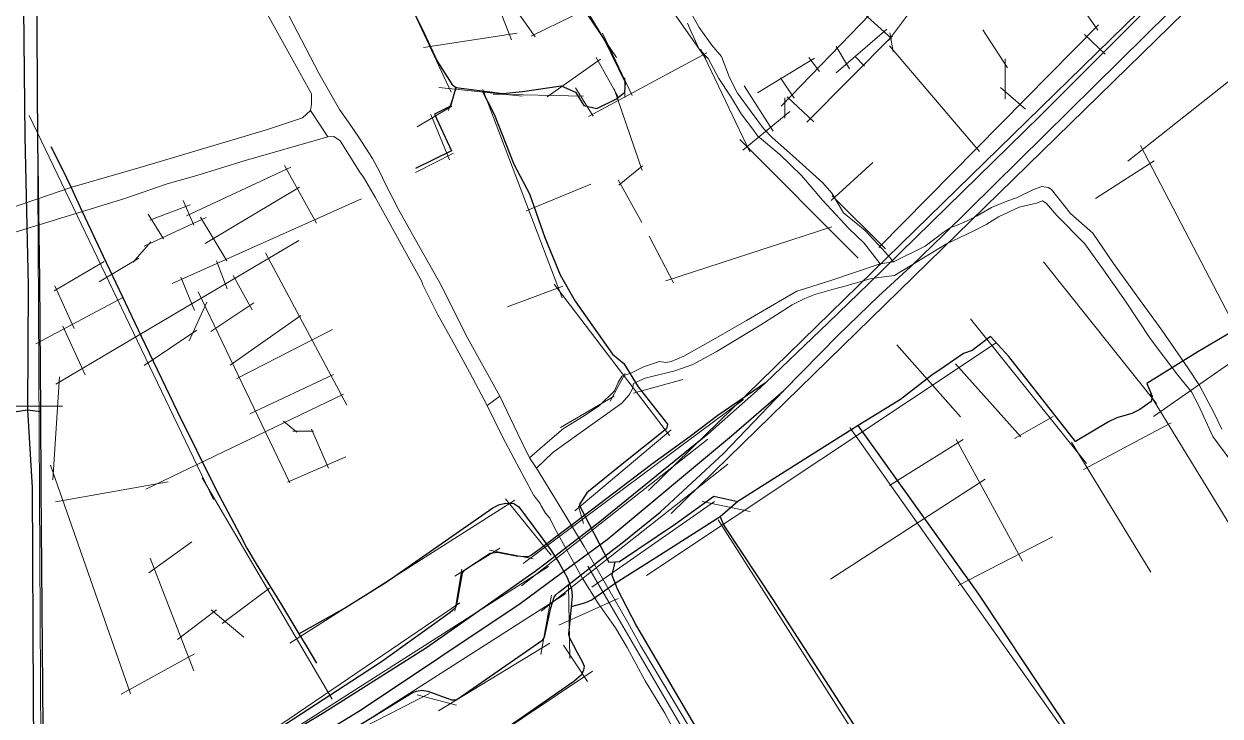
# Model space of a CAD drawing. Header units: inches. Extents: x 13527023 to 13535216, y 3639368 to 3645755.
# Drawn here: x 13529937 to 13531425, y 3641102 to 3641963 of the extents above; entities that cross this region are included whole.
import ezdxf

# ---------------------------------------------------------------- set-up
doc = ezdxf.new("R2010")
doc.units = ezdxf.units.IN
doc.header["$MEASUREMENT"] = 0
doc.layers.add('0a', color=144, linetype='Continuous', lineweight=30, true_color=0x007b96)
doc.layers.add('1a', color=144, linetype='Continuous', lineweight=30, true_color=0x007b96)
doc.layers.add('水网', color=141, linetype='Continuous', lineweight=9)
doc.layers.add('路网', color=2, linetype='Continuous', lineweight=9)

msp = doc.modelspace()

# ---------------------------------------------------------------- linework, layer by layer
at = {"layer": '0a'}
for p, q in [((13529938.1, 3641823.3), (13529942.5, 3641637.8)), ((13529957, 3641644.5), (13529954.5, 3641817.3))]:
    msp.add_line(p, q, dxfattribs=at)
for points in [[(13529932.5, 3642331.9), (13529936, 3642023.1), (13529938.1, 3641823.3)], [(13529954.5, 3641817.3), (13529953.3, 3642023.7), (13529954.1, 3642177.4), (13529953.2, 3642338.2)], [(13531441.8, 3642087.2), (13531411.2, 3642059.6), (13531201, 3641848.7), (13531026.8, 3641678.3)], [(13531040.3, 3641661.2), (13531080.8, 3641700.9), (13531456, 3642071.6)], [(13530411.1, 3642000.1), (13530431.8, 3641959), (13530451.1, 3641916.9), (13530469.3, 3641888.3), (13530474.5, 3641884.2), (13530506.9, 3641879.9), (13530509.8, 3641879.5), (13530532.7, 3641876.9), (13530557.1, 3641879), (13530605.5, 3641886.2), (13530623.2, 3641878.4), (13530633.6, 3641861.8), (13530649.7, 3641858.2), (13530674.1, 3641870.1), (13530684.5, 3641878.4), (13530685.5, 3641890.4), (13530660.1, 3641942.4), (13530636.2, 3641981.4)], [(13530474.5, 3641884.2), (13530467.5, 3641860.8), (13530447.8, 3641850.9), (13530469, 3641805.3), (13530424.1, 3641783.2)], [(13530506.9, 3641879.9), (13530521.8, 3641850.9), (13530546.3, 3641788.7), (13530566, 3641751.7), (13530584.9, 3641697.3), (13530604.2, 3641650.8), (13530622.7, 3641618.1), (13530669.2, 3641552.3), (13530683.4, 3641540.5), (13530701.1, 3641511.7), (13530737.7, 3641465.2), (13530736.2, 3641459.3), (13530681, 3641415.2), (13530637.3, 3641379.7), (13530627.8, 3641364.8), (13530664.5, 3641293.1), (13530671.9, 3641293.5), (13530677.8, 3641293.9)], [(13529970.6, 3641810.6), (13529986.4, 3641779.5), (13529990.6, 3641770.8), (13529995.3, 3641760.5)], [(13530009.5, 3641729.7), (13530035.7, 3641674), (13530083.1, 3641574.7), (13530128.2, 3641480.6), (13530175.7, 3641384.2), (13530205.8, 3641327.7)], [(13529962.1, 3640962.3), (13529961.9, 3640988.3), (13529958.6, 3641385.7), (13529958, 3641481), (13529957, 3641644.5)], [(13529942.5, 3641637.8), (13529941.6, 3641483.1), (13529947.2, 3641386.3), (13529948.8, 3641123.2), (13529949.8, 3640955.7)], [(13530988.1, 3641640.3), (13530937.2, 3641591), (13530859.6, 3641516.4), (13530848.1, 3641506), (13530787.8, 3641452.8), (13530653.4, 3641343.5)], [(13530662.5, 3641321.3), (13530817.2, 3641450.5), (13530881.8, 3641506.6), (13530949.9, 3641575.9), (13530999.8, 3641624.2)], [(13531439.2, 3641580.2), (13531397.1, 3641555.2), (13531333.7, 3641515.7), (13531340.5, 3641500.1), (13531338.9, 3641493.3), (13531324.9, 3641483.5), (13531315, 3641478.3), (13531296.3, 3641473.1), (13531285.9, 3641467.9), (13531244.8, 3641443.4), (13531162.2, 3641549.5), (13531139.3, 3641574.4), (13531116.4, 3641556.8), (13531105.5, 3641553.1), (13531081.6, 3641536.5), (13531066.5, 3641526.1), (13531027.5, 3641495.9), (13530974.7, 3641463.6), (13530887.2, 3641408.1), (13530825.2, 3641368.7), (13530802.9, 3641349.9), (13530732.2, 3641304.6), (13530672.5, 3641266.6), (13530643.9, 3641246.4), (13530635.5, 3641242.8), (13530617.6, 3641237.8)], [(13530859.6, 3641516.4), (13530800.3, 3641475.9), (13530765.7, 3641449.9), (13530717.6, 3641415), (13530643, 3641357.9)], [(13530669.2, 3641308), (13530679.1, 3641315.8), (13530728.6, 3641355.5), (13530807.2, 3641428.7), (13530881.8, 3641506.6)], [(13529264.7, 3641086.3), (13529333.1, 3641106.5), (13529383.3, 3641123.2), (13529421.3, 3641140.9), (13529452.4, 3641159.4), (13529478.1, 3641179.1), (13529514.6, 3641212.8), (13529550.3, 3641259.1), (13529597.5, 3641329), (13529620.2, 3641357.1), (13529638.9, 3641375.8), (13529663.8, 3641395.9), (13529681.3, 3641408.1), (13529708, 3641426.3), (13529751.1, 3641446.3), (13529815, 3641463.6), (13529868, 3641472.3), (13529941.6, 3641483.1), (13529958, 3641481)], [(13531331.8, 3640842.6), (13531307.9, 3640882.5), (13531302.8, 3640905), (13531300.8, 3640923.9), (13531300.4, 3640936.9), (13531302.4, 3640955.4), (13531296.5, 3640969.2), (13531268, 3641020.9), (13531245.8, 3641070.7), (13531124.6, 3641253.4), (13530974.7, 3641463.6)], [(13530677.8, 3641293.9), (13530747.6, 3641341.1), (13530795.3, 3641375.4), (13530825.2, 3641368.7)], [(13530279.2, 3641204.1), (13530335.7, 3641236.1), (13530387.7, 3641268.3), (13530520.2, 3641360.9), (13530528.6, 3641365.1), (13530536.4, 3641366.9), (13530546.5, 3641366.3), (13530552.5, 3641362.1), (13530591.9, 3641308.9), (13530602.9, 3641291.9), (13530612.8, 3641274.3), (13530618.2, 3641260), (13530618.8, 3641251), (13530617.6, 3641237.8), (13530614.6, 3641203.8), (13530615.2, 3641199.7), (13530624.8, 3641181.7), (13530631.3, 3641169.8), (13530633.7, 3641163.8), (13530633.1, 3641159), (13530630.7, 3641153.1), (13530621.2, 3641144.7), (13530497.6, 3641058.7)], [(13530802.9, 3641349.9), (13530807.4, 3641338.9), (13530868.5, 3641246.7), (13530938.2, 3641138.7), (13530972.1, 3641086.3), (13530979.2, 3641083.2), (13530986.3, 3641074.5), (13530989.9, 3641061.1), (13531043.4, 3640967.7)], [(13530214.5, 3641310.7), (13530225.9, 3641291.3), (13530257.5, 3641240.3), (13530279.2, 3641204.1), (13530287.7, 3641190.1), (13530300.8, 3641167.4)], [(13530560.6, 3641299.7), (13530549.2, 3641300.9), (13530530.4, 3641304.5), (13530525.9, 3641305.1), (13530520.6, 3641304.5), (13530517, 3641303.9), (13530484.4, 3641282.4), (13530482, 3641280), (13530475.2, 3641240.3)], [(13530581, 3641311.2), (13530568.6, 3641301.8), (13530564.2, 3641299.7), (13530560.6, 3641299.7)], [(13530588.3, 3641293.4), (13530572.8, 3641281.5), (13530437.8, 3641186.5), (13530310, 3641105.9), (13530211.5, 3641046.2), (13530158.2, 3641015.4), (13530151.7, 3641011.7)], [(13530671.9, 3641293.5), (13530668.4, 3641276.9), (13530672.5, 3641266.6), (13530675.1, 3641260), (13530699.1, 3641213.5), (13530775.2, 3641083.1), (13530838, 3640967.5), (13530844.1, 3640956.2), (13530911.1, 3640828.2), (13530979.6, 3640699.3), (13530985.5, 3640695.8), (13531017.5, 3640711.6), (13531026.5, 3640712.3), (13531033, 3640706.1), (13531036.2, 3640701.6)], [(13530160.5, 3640991), (13530168.7, 3640995.6), (13530190.7, 3641008.1), (13530355.7, 3641108.9), (13530554.1, 3641241.8), (13530597.5, 3641273.7)], [(13530596.7, 3641249.5), (13530598.5, 3641252.8), (13530602.3, 3641255.8), (13530605.9, 3641258.5)], [(13530439.3, 3641132.8), (13530468.9, 3641122), (13530472.2, 3641121.7), (13530475.5, 3641122.3), (13530582.6, 3641196.4), (13530584.7, 3641199.9), (13530592.5, 3641236.4), (13530596.7, 3641249.5)], [(13530475.2, 3641240.3), (13530473.4, 3641236.1), (13530470.4, 3641233.4), (13530467.1, 3641230.4), (13530381.7, 3641169.2), (13530299.8, 3641115.5), (13530198.7, 3641049.5), (13530158.2, 3641015.4)], [(13530168.7, 3640995.6), (13530238.4, 3641025), (13530325, 3641072.5), (13530415.7, 3641128), (13530421.4, 3641131.3), (13530425.3, 3641132.8), (13530432.2, 3641134), (13530439.3, 3641132.8)]]:
    msp.add_lwpolyline(points, dxfattribs=at)
at = {"layer": '1a'}
for p, q in [((13529995.3, 3641760.5), (13530009.5, 3641729.7)), ((13531026.8, 3641678.3), (13530988.1, 3641640.3)), ((13530999.8, 3641624.2), (13531040.3, 3641661.2)), ((13530643, 3641357.9), (13530581, 3641311.2)), ((13530653.4, 3641343.5), (13530588.3, 3641293.4)), ((13530205.8, 3641327.7), (13530214.5, 3641310.7)), ((13530597.5, 3641273.7), (13530662.5, 3641321.3)), ((13530605.9, 3641258.5), (13530669.2, 3641308))]:
    msp.add_line(p, q, dxfattribs=at)
at = {"layer": '水网'}
for points in [[(13530757.9, 3641992.8), (13530776.9, 3641959), (13530792.5, 3641937), (13530804.7, 3641922.7), (13530814.8, 3641896.7), (13530824.8, 3641877.3), (13530841.5, 3641853.9), (13530857.1, 3641833.1), (13530868.3, 3641821.5), (13530892.8, 3641799.4), (13530930.7, 3641765.7), (13530941.9, 3641752.7), (13530956.4, 3641728.1), (13530983.2, 3641706), (13531008.8, 3641678.8), (13531018.8, 3641667.1), (13531002.1, 3641664.5), (13530982, 3641690.4), (13530963.1, 3641708.6), (13530930.7, 3641743.6), (13530904, 3641774.8), (13530877.2, 3641800.7), (13530849.3, 3641824), (13530844.9, 3641830.5), (13530829.2, 3641851.3), (13530815.9, 3641873.3), (13530801.4, 3641895.4), (13530788, 3641920.1), (13530776.8, 3641931.7), (13530765.7, 3641956.4), (13530762.4, 3641964.2)], [(13530261.4, 3641984), (13530303.8, 3641902.2), (13530329.5, 3641856.8), (13530340.6, 3641841.2), (13530354, 3641821.7), (13530370.7, 3641795.8), (13530379.6, 3641778.9), (13530386.3, 3641764.6), (13530403, 3641732.2), (13530424.2, 3641694.5), (13530456.5, 3641637.4), (13530486.6, 3641576.4), (13530529, 3641499.8), (13530513.4, 3641488.1), (13530491.1, 3641529.6), (13530473.2, 3641563.4), (13530471, 3641567.3), (13530452.1, 3641601), (13530433.1, 3641638.7), (13530432, 3641642.5), (13530374, 3641747.7), (13530359.5, 3641772.4), (13530355.1, 3641778.8), (13530330.5, 3641817.8), (13530322.7, 3641823), (13530314.9, 3641822.9), (13530293.7, 3641855.4), (13530294.9, 3641863.2), (13530294.9, 3641876.2), (13530235.8, 3641982.6)], [(13529603, 3641625.2), (13529996.9, 3641759.9), (13530082.9, 3641784.8), (13530240.2, 3641831.9), (13530283.7, 3641846.3), (13530293.7, 3641855.4), (13530314.9, 3641822.9), (13530211.2, 3641792.8), (13530152, 3641774.5), (13530115.2, 3641764.1), (13530062.8, 3641745.8), (13529614.1, 3641608.3)], [(13531437.1, 3641421.1), (13531415.9, 3641449.6), (13531398.1, 3641488.6), (13531389.2, 3641505.4), (13531372.4, 3641526.2), (13531337.9, 3641571.6), (13531307.8, 3641617), (13531279.9, 3641657.3), (13531256.5, 3641689.7), (13531221.9, 3641724.7), (13531208.5, 3641740.3), (13531204.1, 3641742.9), (13531196.3, 3641740.3), (13531175.1, 3641735), (13531149.4, 3641723.3), (13531134.9, 3641714.1), (13531117, 3641705), (13531084.7, 3641689.4), (13531036.7, 3641660.7), (13531019.9, 3641650.2), (13530991, 3641646.3), (13530959.7, 3641637.1), (13530944.1, 3641633.2), (13530920.7, 3641626.6), (13530908.4, 3641621.4), (13530892.7, 3641613.6), (13530853.7, 3641588.8), (13530797.9, 3641554.9), (13530768.9, 3641539.3), (13530746.6, 3641531.4), (13530709.7, 3641522.3), (13530703.1, 3641519.6), (13530695.2, 3641515.7), (13530694.1, 3641509.2), (13530689.7, 3641501.4), (13530680.7, 3641491), (13530627.2, 3641453.2), (13530594.8, 3641429.8), (13530574.7, 3641410.2), (13530565.8, 3641423.2), (13530588.1, 3641442.7), (13530608.2, 3641459.7), (13530633.9, 3641475.3), (13530652.8, 3641488.4), (13530671.8, 3641506.6), (13530676.3, 3641517), (13530680.7, 3641524.8), (13530691.9, 3641528.7), (13530707.5, 3641536.5), (13530727.6, 3641543.1), (13530735.4, 3641541.8), (13530742.1, 3641543.1), (13530757.7, 3641549.6), (13530794.6, 3641570.5), (13530835.8, 3641594), (13530880.5, 3641620.1), (13530898.3, 3641630.5), (13530910.6, 3641634.4), (13530939.6, 3641643.6), (13531002.1, 3641664.5), (13531018.8, 3641667.1), (13531057.9, 3641686.7), (13531080.2, 3641703.6), (13531090.3, 3641710.2), (13531094.7, 3641711.5), (13531110.4, 3641718), (13531122.6, 3641724.5), (13531140.5, 3641734.9), (13531159.4, 3641742.8), (13531171.7, 3641746.7), (13531192.9, 3641757.2), (13531203, 3641761.1), (13531210.8, 3641759.8), (13531215.2, 3641757.2), (13531238.7, 3641727.4), (13531266.5, 3641702.7), (13531292.2, 3641665.1), (13531321.2, 3641624.9), (13531352.4, 3641582), (13531384.7, 3641535.3), (13531399.2, 3641513.3), (13531417.1, 3641479.5), (13531427.1, 3641458.7)], [(13530750.8, 3641074), (13530734.1, 3641105.2), (13530709.6, 3641145.4), (13530687.3, 3641186.9), (13530672.8, 3641211.6), (13530651.6, 3641241.5), (13530631.6, 3641273.9), (13530597, 3641336.2), (13530591.4, 3641347.9), (13530585.9, 3641354.4), (13530580.3, 3641363.5), (13530579.2, 3641366.1), (13530571.3, 3641376.4), (13530559.1, 3641398.5), (13530546.8, 3641421.9), (13530532.3, 3641449.1), (13530513.4, 3641488.1), (13530529, 3641499.8), (13530551.3, 3641453.1), (13530565.8, 3641423.2), (13530574.7, 3641410.2), (13530601.5, 3641366.1), (13530633.8, 3641312.9), (13530658.3, 3641270.1), (13530688.4, 3641218.1), (13530704, 3641189.6), (13530769.8, 3641079.3)]]:
    msp.add_lwpolyline(points, dxfattribs=at)
at = {"layer": '路网'}
for p, q in [((13529950.1, 3642588.7), (13529960, 3640766.5)), ((13531040.7, 3642286.6), (13531272.9, 3641955.7)), ((13530713.9, 3641382.5), (13531626.4, 3642274.5)), ((13530741.9, 3641353.9), (13531654.3, 3642245.8)), ((13530572.5, 3642071.8), (13530674.1, 3641921.7)), ((13530500.7, 3642051.9), (13530543.7, 3641943.4)), ((13530691.6, 3642053.9), (13530785.1, 3641920.4)), ((13530397, 3642031.1), (13530468.5, 3641878.4)), ((13531310, 3641792.4), (13531611.3, 3642031.1)), ((13530540.8, 3641993.5), (13530572.8, 3641947.2)), ((13530959.4, 3641996.5), (13531016.3, 3641945.3)), ((13530568, 3641948.2), (13530620.5, 3641973.8)), ((13530879.1, 3641860.8), (13530989.6, 3641975.6)), ((13531012.5, 3641942.7), (13531043.6, 3641984.2)), ((13530947.4, 3641902.5), (13531010.2, 3641956.8)), ((13531000.4, 3641685), (13531273.4, 3641962.3)), ((13531129.6, 3641955.8), (13531160.6, 3641908.6)), ((13530434.1, 3641934), (13530550.7, 3641951.7)), ((13530656.9, 3641951.9), (13530693.4, 3641874.1)), ((13530911, 3641841), (13531017.5, 3641948.5)), ((13531014.1, 3641952.3), (13531018, 3641928.9)), ((13531256.2, 3641950.2), (13531281.9, 3641925.5)), ((13530639.1, 3641848), (13530786.6, 3641927.2)), ((13530778.9, 3641931.8), (13530839.9, 3641804.1)), ((13530947.4, 3641935.3), (13530964.1, 3641907.5)), ((13531013.6, 3641936.2), (13531125.4, 3641804.3)), ((13530587.7, 3641872.4), (13530654.3, 3641919.6)), ((13530648.7, 3641921.4), (13530676.6, 3641871.6)), ((13530849.4, 3641877.7), (13530920.2, 3641920.7)), ((13530913.5, 3641921.7), (13530926.7, 3641904)), ((13530970.6, 3641923.3), (13530982.6, 3641910.9)), ((13531157.4, 3641919.7), (13531157.4, 3641869.5)), ((13530684.4, 3641871.9), (13530684.4, 3641896.4)), ((13530878.2, 3641896.3), (13530894.9, 3641870.8)), ((13530453.1, 3641884.3), (13530557.1, 3641873.4)), ((13530465.3, 3641855.4), (13530475, 3641884.4)), ((13530508, 3641881.7), (13530606.7, 3641622.5)), ((13530623, 3641883.9), (13530644.9, 3641848.4)), ((13530671.4, 3641882.5), (13530706, 3641781)), ((13530833.1, 3641886.1), (13530869.1, 3641830)), ((13531151.8, 3641884.1), (13531182.7, 3641857.2)), ((13530520.9, 3641875.9), (13530633.2, 3641873.2)), ((13530883.6, 3641846.1), (13530883.6, 3641871.4)), ((13530886.3, 3641872.4), (13530919.4, 3641841.6)), ((13530426.1, 3641835.2), (13530469.4, 3641861.1)), ((13530889.8, 3641854.4), (13530831.4, 3641806)), ((13529943.8, 3641849.4), (13530172.9, 3641371.2)), ((13530443.2, 3641850.4), (13530466.6, 3641794)), ((13530827.6, 3641819.3), (13530974.7, 3641671.9)), ((13531325.8, 3641812), (13531559.2, 3641363.5)), ((13530424.3, 3641778.5), (13530471.5, 3641802.5)), ((13531342.9, 3641792.9), (13531270, 3641745.8)), ((13530139.4, 3641724.6), (13530269.1, 3641785)), ((13530261.2, 3641787.1), (13530300.8, 3641715.2)), ((13530677.1, 3641762.5), (13530706.3, 3641786.6)), ((13530941, 3641743.5), (13530992.8, 3641790.7)), ((13530561.9, 3641730.5), (13530642.2, 3641763.7)), ((13530676.1, 3641769.4), (13530705.8, 3641716.2)), ((13530162.7, 3641689.8), (13530279.9, 3641760.2)), ((13530942.3, 3641749.2), (13531008.7, 3641683.5)), ((13530093.9, 3641719), (13530143.7, 3641737.9)), ((13530121.3, 3641640.2), (13530356.8, 3641745.5)), ((13530135.1, 3641743.5), (13530148.5, 3641712.8)), ((13530086.5, 3641686.6), (13530163.9, 3641722.4)), ((13530091.8, 3641726.4), (13530110.6, 3641695.8)), ((13530156.9, 3641722.9), (13530189.5, 3641668.5)), ((13530735.3, 3641643.5), (13530942, 3641710.9)), ((13529976.7, 3641515), (13530279.2, 3641693.9)), ((13530072.9, 3641666.7), (13530095, 3641692.1)), ((13530714.6, 3641699.1), (13530744.8, 3641640.8)), ((13530237.5, 3641678.5), (13530338.7, 3641488.9)), ((13529974.6, 3641631.2), (13530036.8, 3641667.7)), ((13530030.7, 3641642.3), (13530079.9, 3641671.9)), ((13530176.8, 3641668.5), (13530190, 3641633.6)), ((13531205.3, 3641667.3), (13531345.6, 3641490.6)), ((13530132.3, 3641648.1), (13530149.2, 3641606.5)), ((13530197.3, 3641650.3), (13530221.1, 3641607.5)), ((13529975.5, 3641637.4), (13529999.5, 3641584)), ((13530153.9, 3641630), (13530268, 3641392.2)), ((13530538.5, 3641611), (13530607.4, 3641636.8)), ((13530596.4, 3641639.4), (13530740, 3641450.8)), ((13529951.8, 3641564.9), (13530060.9, 3641623.3)), ((13530142.8, 3641568.9), (13530164.6, 3641616.8)), ((13530169.7, 3641580.6), (13530223.2, 3641616)), ((13530193.8, 3641538.4), (13530281.5, 3641600.3)), ((13529985.4, 3641586.9), (13530013.2, 3641526.4)), ((13530201.9, 3641521.8), (13530320.8, 3641583)), ((13531114.5, 3641596), (13531258.8, 3641416.1)), ((13530086.8, 3641538.1), (13530152, 3641582)), ((13531342.1, 3641474.8), (13531476.2, 3641568.7)), ((13530711.4, 3641276.7), (13531146.5, 3641566.4)), ((13531022.7, 3641563.8), (13531102.1, 3641474.3)), ((13531095.8, 3641540.1), (13531176.9, 3641449.4)), ((13529981.4, 3641524), (13529973.1, 3641395.8)), ((13530217.9, 3641477.9), (13530322.1, 3641526.8)), ((13530666.4, 3641493.7), (13530685.1, 3641528.2)), ((13530695.3, 3641503.7), (13530756.5, 3641520.8)), ((13530088.6, 3641384.1), (13530334.7, 3641502.6)), ((13530558.1, 3641291.7), (13530832.1, 3641495.7)), ((13530604.6, 3641461), (13530671.4, 3641499.8)), ((13531505.5, 3641227), (13531337.4, 3641502.6)), ((13529927.4, 3641487.6), (13529985, 3641487.6)), ((13530260, 3641468.7), (13530276.6, 3641454.9)), ((13531169.1, 3641447.3), (13531217.2, 3641474.6)), ((13531254.9, 3641408.8), (13531364, 3641466.7)), ((13530271.6, 3641456.5), (13530297.3, 3641456.5)), ((13530294.7, 3641458.7), (13530316.1, 3641410.2)), ((13530622.2, 3641357.1), (13530742.3, 3641457.9)), ((13530964.5, 3641460.9), (13531284.6, 3641007.2)), ((13530555.9, 3641263.8), (13530787.9, 3641446.5)), ((13531013.8, 3641388.6), (13531105.3, 3641445.9)), ((13531096.7, 3641445.9), (13531178.9, 3641294.5)), ((13531240.2, 3641442.6), (13531338.7, 3641280.8)), ((13530264.8, 3641392.7), (13530337.4, 3641424.5)), ((13529970.3, 3641414.2), (13530069.5, 3641129.3)), ((13530580.6, 3641232.4), (13530812.6, 3641415.1)), ((13529976.5, 3641368.3), (13530116.7, 3641393.4)), ((13530158.7, 3641398.2), (13530320.4, 3641122.8)), ((13530940.3, 3641272), (13531132.8, 3641396.4)), ((13530268, 3641192.3), (13530547.8, 3641370.6)), ((13530536, 3641371.9), (13530593, 3641302.1)), ((13530626.9, 3641362.8), (13530633, 3641341.6)), ((13530643.6, 3641262.1), (13530796, 3641368.7)), ((13530780.5, 3641368.7), (13530840.3, 3641356.4)), ((13530800.6, 3641345.8), (13531004.5, 3641025.5)), ((13530092.3, 3641280), (13530145.8, 3641318.5)), ((13531099.1, 3641264.3), (13531216.5, 3641324.9)), ((13530473, 3641275.9), (13530529.1, 3641310.8)), ((13530516.2, 3641308.2), (13530570.6, 3641297.6)), ((13530094.1, 3641298.3), (13530148.5, 3641157.8)), ((13530168.2, 3641018.9), (13530589.5, 3641287.9)), ((13530638.4, 3641288.4), (13530940.3, 3640770.2)), ((13530481.8, 3641284.4), (13530473.2, 3641232.4)), ((13530183.5, 3641217.1), (13530242.4, 3641261)), ((13530614.4, 3641264.6), (13530616.2, 3641173.3)), ((13530146.7, 3641016.5), (13530479.3, 3641242.6)), ((13530189.7, 3640985.2), (13530611.1, 3641254.2)), ((13530580.2, 3641178.2), (13530593.4, 3641252.2)), ((13530602.5, 3641214.7), (13530676.1, 3641248.1)), ((13530128.2, 3641196.9), (13530176.8, 3641233.8)), ((13530170.1, 3641233.8), (13530210.7, 3641199.8)), ((13530452.7, 3641108), (13530591.2, 3641192.3)), ((13530608.3, 3641189.9), (13530638.1, 3641144.7)), ((13530058, 3641129.1), (13530149.1, 3641179.1)), ((13530391.9, 3640988.9), (13530644.3, 3641157.4)), ((13530279.3, 3641046.8), (13530441.4, 3641129.7)), ((13530426, 3641128.3), (13530475, 3641115.2))]:
    msp.add_line(p, q, dxfattribs=at)

doc.saveas('drawing.dxf')
